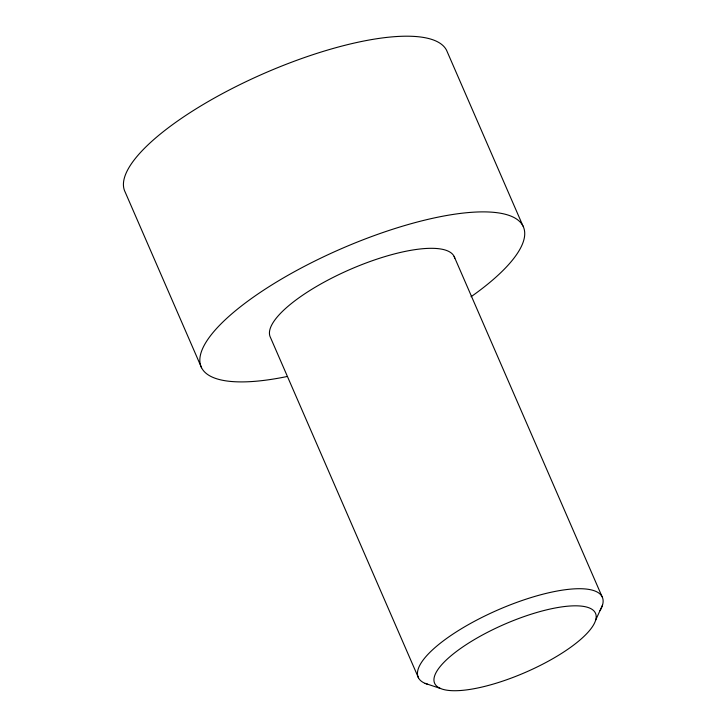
<?xml version="1.0" encoding="UTF-8"?>
<svg xmlns="http://www.w3.org/2000/svg" width="727" height="727" viewBox="0 0 727 727"><rect width="100%" height="100%" fill="white"/><g stroke="black" fill="none" stroke-linecap="round" stroke-linejoin="round"><path stroke-width="1.09" d="M595.649 620.149A87.731 26.236 -23.5 0 0 482.828 634.789A87.731 26.236 -23.5 0 0 466.698 689.878A87.731 26.236 -23.5 0 0 595.649 620.149L602.501 605.118M425.095 683.362L440.607 688.533M522.986 226.015L446.587 50.327A175.67 52.535 -23.5 0 0 262.129 74.263A175.67 52.535 -23.5 0 0 125.171 192.082L201.561 367.771M454.111 256.395L602.12 596.794M418.452 677.8L270.435 337.401A100.381 30.016 -23.5 0 1 351.695 268.763A100.381 30.016 -23.5 0 1 454.793 258.23M427.676 684.261A100.381 30.016 -23.5 0 1 500.285 608.917A100.381 30.016 -23.5 0 1 600.048 610.625M286.602 376.622A175.67 52.535 -23.5 0 1 228.387 316.854A175.67 52.535 -23.5 0 1 469.351 212.484A175.67 52.535 -23.5 0 1 471.041 296.743"/></g></svg>
